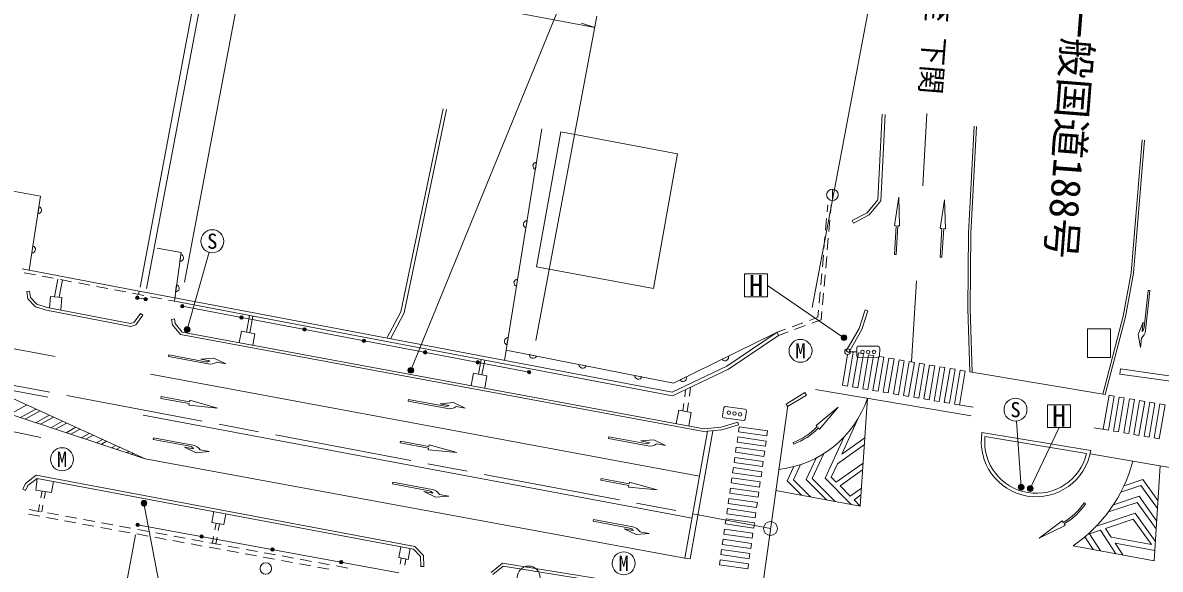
# Model space of a CAD drawing. Units: millimetres, scale not verified. Extents: x 40000 to 680000, y 20000 to 380000.
# Drawn here: x 196120 to 295208, y 273706 to 321263 of the extents above; entities that cross this region are included whole.
import ezdxf
from ezdxf.enums import TextEntityAlignment as Align

# ---------------------------------------------------------------- set-up
doc = ezdxf.new("R2010")
doc.units = ezdxf.units.MM
doc.header["$LTSCALE"] = 1000
doc.linetypes.add('CHAIN', pattern=[18.5, 12, -1.5, 3.5, -1.5])
doc.linetypes.add('DASHED', pattern=[7.5, 6, -1.5])
for name, color, linetype, lineweight in [('M-BGD', 7, 'Continuous', 13), ('M-BGD-EXST', 7, 'Continuous', 13), ('M-BMK', 2, 'CHAIN', 13), ('M-BMK-HTXT', 7, 'Continuous', 13), ('M-BMK-SRVR', 3, 'Continuous', 13), ('M-STR-HTXT', 7, 'Continuous', 13), ('M-STR-STRC', 7, 'Continuous', 13)]:
    doc.layers.add(name, color=color, linetype=linetype, lineweight=lineweight)
doc.styles.add('ＭＳ ゴシック', font='')
doc.styles.get('ＭＳ ゴシック').set_extended_font_data('MS Gothic')

msp = doc.modelspace()

# ---------------------------------------------------------------- hatches: boundary and pattern name
at = {"layer": 'M-BGD'}
for points in [[(205953, 297338, -0.41421), (206103, 297488, -0.41421), (206253, 297338, -1)], [(206673, 297201, -0.41421), (206823, 297351, -0.41421), (206973, 297201, -1)], [(209862, 296596, -0.41421), (210012, 296746, -0.41421), (210162, 296596, -1)], [(215029, 295616, -0.41421), (215179, 295766, -0.41421), (215329, 295616, -1)], [(220511, 294576, -0.41421), (220661, 294726, -0.41421), (220811, 294576, -1)], [(225696, 293592, -0.41421), (225846, 293742, -0.41421), (225996, 293592, -1)], [(231025, 292581, -0.41421), (231175, 292731, -0.41421), (231325, 292581, -1)], [(235613, 291710, -0.41421), (235763, 291860, -0.41421), (235913, 291710, -1)], [(240078, 290863, -0.41421), (240228, 291013, -0.41421), (240378, 290863, -1)], [(205977, 277572, -0.41421), (206127, 277722, -0.41421), (206277, 277572, -1)], [(211551, 276551, -0.41421), (211701, 276701, -0.41421), (211851, 276551, -1)], [(217722, 275420, -0.41421), (217872, 275570, -0.41421), (218022, 275420, -1)], [(223708, 274323, -0.41421), (223858, 274473, -0.41421), (224008, 274323, -1)]]:
    msp.add_hatch(color=256, dxfattribs=at).paths.add_polyline_path(points)
at = {"layer": 'M-STR-HTXT'}
for points in [[(210663, 294680, -1), (210224, 294441, -0.41421), (210324, 294780, -0.41421)], [(267879, 293976, -1), (267439, 293737, -0.41421), (267539, 294076, -0.41421)], [(230146, 291135, -1), (229707, 290896, -0.41421), (229807, 291235, -0.41421)], [(283259, 281024, -1), (282928, 280649, -1)], [(284105, 280842, -1), (283666, 280603, -0.41421), (283766, 280942, -0.41421)], [(206538, 279239, -1), (206824, 279649, -1)]]:
    msp.add_hatch(color=256, dxfattribs=at).paths.add_polyline_path(points)

# ---------------------------------------------------------------- linework, layer by layer
at = {"layer": 'M-BGD'}
for p, q in [((241351, 312032), (238075, 291882)), ((240777, 308506), (240878, 309123)), ((266649, 306789), (266649, 305789)), ((197539, 305256), (197443, 304637)), ((266194, 304818), (266247, 305433)), ((266484, 304697), (266546, 305407)), ((266054, 303224), (266141, 304221)), ((239950, 303418), (240051, 304036)), ((266345, 303103), (266432, 304100)), ((265915, 301630), (266002, 302627)), ((266206, 301509), (266293, 302506)), ((197010, 301850), (196914, 301232)), ((209900, 301110), (209813, 300490)), ((265776, 300036), (265863, 301033)), ((266066, 299915), (266153, 300912)), ((196073, 299852), (196682, 299736)), ((196252, 299512), (197234, 299326)), ((196682, 299736), (206271, 297917)), ((265636, 298443), (265723, 299439)), ((265927, 298322), (266014, 299318)), ((197824, 299214), (198806, 299028)), ((198897, 297407), (199191, 298955)), ((199298, 297376), (199584, 298880)), ((199396, 298916), (200378, 298730)), ((200968, 298618), (201950, 298431)), ((202540, 298319), (203522, 298133)), ((209528, 298459), (209441, 297839)), ((239123, 298330), (239224, 298948)), ((198537, 297434), (198461, 296438)), ((198537, 297434), (199534, 297358)), ((199534, 297358), (199449, 296249)), ((204112, 298021), (205094, 297835)), ((205684, 297723), (206666, 297537)), ((206823, 297201), (206103, 297338)), ((206271, 297917), (206215, 297622)), ((207256, 297425), (208238, 297238)), ((265497, 296849), (265584, 297845)), ((265788, 296728), (265875, 297724)), ((208828, 297126), (209327, 297032)), ((210012, 296596), (240228, 290863)), ((215605, 294331), (215881, 295788)), ((215900, 294275), (216176, 295732)), ((264641, 295360), (265391, 295636)), ((264851, 295118), (265674, 295421)), ((265391, 295636), (265445, 296251)), ((265674, 295421), (265735, 296130)), ((215162, 294412), (214980, 293429)), ((215162, 294412), (216342, 294194)), ((257460, 291364), (261825, 294324)), ((261825, 294324), (262576, 294600)), ((261963, 294055), (261825, 294324)), ((261963, 294055), (262786, 294358)), ((263139, 294808), (264077, 295153)), ((263349, 294565), (264288, 294911)), ((216342, 294194), (216160, 293211)), ((238296, 293243), (238397, 293860)), ((257609, 291103), (261963, 294055)), ((240863, 292260), (240249, 292381)), ((235824, 290687), (236065, 291958)), ((236119, 290632), (236360, 291902)), ((245188, 291408), (244574, 291529)), ((257599, 292253), (257037, 291977)), ((235181, 289687), (235381, 290769)), ((235381, 290769), (236561, 290550)), ((236361, 289469), (236561, 290550)), ((250040, 290452), (249426, 290573)), ((253916, 290447), (253354, 290172)), ((253781, 288712), (253866, 289337)), ((254194, 288778), (254298, 289541)), ((253052, 286377), (253270, 287557)), ((253270, 287557), (254352, 287356)), ((253614, 287493), (253700, 288118)), ((254008, 287420), (254112, 288183)), ((254133, 286176), (254352, 287356)), ((197800, 280507), (197693, 279924)), ((198095, 280453), (197988, 279870)), ((196614, 278502), (197597, 278322)), ((196689, 278895), (197673, 278715)), ((197585, 279334), (197478, 278750)), ((197880, 279279), (197773, 278696)), ((198263, 278607), (199246, 278426)), ((212596, 277783), (212771, 278717)), ((213628, 277589), (213803, 278522)), ((198188, 278214), (199171, 278034)), ((199761, 277925), (200745, 277745)), ((199837, 278318), (200820, 278138)), ((201335, 277637), (202319, 277457)), ((201410, 278030), (202394, 277850)), ((202984, 277742), (203968, 277561)), ((204558, 277453), (205542, 277273)), ((206127, 277572), (228885, 273402)), ((212596, 277783), (213628, 277589)), ((212964, 277713), (212859, 277137)), ((213259, 277659), (213154, 277083)), ((202909, 277349), (203893, 277168)), ((204483, 277060), (205466, 276880)), ((206056, 276772), (207040, 276592)), ((206132, 277165), (207115, 276985)), ((207630, 276484), (208614, 276303)), ((207706, 276876), (208689, 276696)), ((209279, 276588), (210263, 276408)), ((212750, 276547), (212645, 275971)), ((213046, 276493), (212940, 275917)), ((209204, 276195), (210188, 276015)), ((210778, 275907), (211761, 275727)), ((210853, 276300), (211837, 276119)), ((212352, 275618), (213335, 275438)), ((212427, 276011), (213411, 275831)), ((214001, 275723), (214984, 275543)), ((228888, 274718), (229063, 275651)), ((229689, 274567), (229865, 275500)), ((213925, 275330), (214909, 275150)), ((215499, 275042), (216483, 274861)), ((215575, 275434), (216558, 275254)), ((217073, 274753), (218057, 274573)), ((217148, 275146), (218132, 274966)), ((218722, 274858), (219706, 274677)), ((220296, 274569), (221280, 274389)), ((228888, 274718), (229689, 274567)), ((229004, 274135), (229091, 274674)), ((229399, 274071), (229486, 274610)), ((218647, 274465), (219630, 274285)), ((220221, 274176), (221204, 273996)), ((221794, 273888), (222778, 273708)), ((221870, 274281), (222853, 274101)), ((223444, 273993), (224427, 273812))]:
    msp.add_line(p, q, dxfattribs=at)
at = {"layer": 'M-BGD', "linetype": 'DASHED'}
msp.add_line((206271, 297917), (209369, 297329), dxfattribs=at)
at = {"layer": 'M-BGD'}
for points in [[(227843, 293824), (229061, 296110), (232736, 313769)], [(228152, 293765), (229346, 296007), (233030, 313708)], [(191888, 307219), (197679, 306161), (196682, 299736)], [(207827, 301640), (209923, 301267), (209327, 297032)], [(209369, 297329), (252683, 289111), (257460, 291364)], [(209327, 297032), (252723, 288798), (257609, 291103)], [(238221, 292781), (252810, 289906), (261825, 294324)], [(197366, 281615), (197273, 280589), (198622, 280370), (198806, 281344)]]:
    msp.add_lwpolyline(points, dxfattribs=at)
msp.add_lwpolyline([(240887, 300025), (251058, 298143), (253145, 309845), (242994, 311758)], close=True, dxfattribs=at)
for centre, radius in [((266649, 306289), 500), ((206103, 297338), 150), ((206823, 297201), 150), ((210012, 296596), 150), ((215179, 295616), 150), ((220661, 294576), 150), ((225846, 293592), 150), ((231175, 292581), 150), ((235763, 291710), 150), ((240228, 290863), 150), ((206127, 277572), 150), ((211701, 276551), 150), ((217872, 275420), 150), ((223858, 274323), 150), ((217291, 273773), 500), ((240190, 272980), 1000)]:
    msp.add_circle(centre, radius, dxfattribs=at)
for centre, start, end in [((240881, 308806), 90.65787, 250.8756), ((197437, 304955), 271.06534, 71.28307), ((240054, 303718), 90.65787, 250.8756), ((196908, 301549), 271.06534, 71.28307), ((209803, 300808), 271.89261, 72.11034), ((209430, 298157), 271.89261, 72.11034), ((239227, 298630), 90.65787, 250.8756), ((238400, 293543), 90.65787, 250.8756), ((240566, 292374), 178.7434, 338.96114), ((244892, 291522), 178.7434, 338.96114), ((257294, 292164), 216.00201, 16.21974), ((249743, 290566), 178.7434, 338.96114), ((253611, 290359), 216.00201, 16.21974)]:
    msp.add_arc(centre, 318, start, end, dxfattribs=at)
at = {"layer": 'M-BGD-EXST'}
for centre in [(263872, 292713), (199544, 283277), (248467, 274214)]:
    msp.add_circle(centre, 1000, dxfattribs=at)
at = {"layer": 'M-BMK'}
msp.add_lwpolyline([(65746, 313794), (163597, 295692), (261259, 277248)], dxfattribs=at)
at = {"layer": 'M-BMK-SRVR'}
msp.add_circle((261259, 277248), 600, dxfattribs=at)
at = {"layer": 'M-STR-HTXT'}
for p, q in [((229926, 291016), (245490, 329141)), ((206339, 298255), (211915, 327783)), ((206905, 298129), (212485, 327675)), ((210217, 298694), (215672, 327582)), ((215486, 326599), (245951, 320846)), ((264889, 296470), (269795, 322449)), ((240806, 293604), (246136, 321829)), ((245951, 320846), (244787, 321235)), ((210444, 294560), (212359, 301289)), ((267659, 293857), (261004, 298401)), ((283094, 280837), (282672, 286595)), ((283886, 280722), (286390, 286026)), ((206681, 279444), (208404, 270318)), ((205950, 276696), (200347, 247027))]:
    msp.add_line(p, q, dxfattribs=at)
for centre in [(210444, 294560), (267659, 293857), (229926, 291016), (283094, 280837), (283886, 280722), (206681, 279444)]:
    msp.add_circle(centre, 250, dxfattribs=at)
at = {"layer": 'M-STR-STRC'}
for p, q in [((274516, 307058), (274889, 313367)), ((268494, 303831), (268377, 304052)), ((273553, 291743), (273986, 298811)), ((196723, 297918), (196475, 297885)), ((206573, 295820), (206369, 295964)), ((209337, 295487), (209091, 295445)), ((269506, 296268), (269744, 296191)), ((198946, 292229), (192883, 293347)), ((267974, 292395), (267522, 289718)), ((267861, 292702), (268078, 292577)), ((268465, 292601), (267966, 289643)), ((268123, 292659), (268465, 292601)), ((268220, 292637), (268770, 292631)), ((268909, 292526), (268410, 289568)), ((268766, 292281), (268773, 292981)), ((269352, 292451), (268854, 289493)), ((268909, 292526), (269352, 292451)), ((268925, 293129), (270625, 293110)), ((269796, 292377), (269297, 289418)), ((269796, 292377), (270240, 292302)), ((270766, 292259), (270773, 292959)), ((268914, 292129), (270614, 292110)), ((270240, 292302), (269741, 289344)), ((270684, 292227), (270185, 289269)), ((271127, 292152), (270629, 289194)), ((270684, 292227), (271127, 292152)), ((271571, 292077), (271072, 289119)), ((272015, 292003), (271516, 289044)), ((271571, 292077), (272015, 292003)), ((272459, 291928), (271960, 288969)), ((272902, 291853), (272403, 288895)), ((272459, 291928), (272902, 291853)), ((273346, 291778), (272847, 288820)), ((273790, 291703), (273291, 288745)), ((273346, 291778), (273790, 291703)), ((274234, 291628), (273735, 288670)), ((274677, 291554), (274178, 288595)), ((274234, 291628), (274677, 291554)), ((275121, 291479), (274622, 288521)), ((275565, 291404), (275066, 288446)), ((275121, 291479), (275565, 291404)), ((276008, 291329), (275510, 288371)), ((276008, 291329), (276452, 291254)), ((207256, 290694), (255071, 281804)), ((276452, 291254), (275953, 288296)), ((276896, 291179), (276397, 288221)), ((277340, 291105), (276841, 288146)), ((276896, 291179), (277340, 291105)), ((277783, 291030), (277285, 288072)), ((278227, 290955), (277728, 287997)), ((277783, 291030), (278227, 290955)), ((278621, 290889), (290418, 288899)), ((291691, 290686), (291753, 291132)), ((291691, 290686), (299125, 289645)), ((291753, 291132), (299188, 290091)), ((192696, 289732), (198314, 288679)), ((265187, 289351), (278743, 287065)), ((267522, 289718), (267966, 289643)), ((268410, 289568), (268854, 289493)), ((269297, 289418), (269741, 289344)), ((262614, 288080), (264257, 289078)), ((262743, 287867), (264387, 288865)), ((264387, 288865), (264257, 289078)), ((269068, 279202), (269711, 288588)), ((270185, 289269), (270629, 289194)), ((271072, 289119), (271516, 289044)), ((271960, 288969), (272403, 288895)), ((272847, 288820), (273291, 288745)), ((273735, 288670), (274178, 288595)), ((274622, 288521), (275066, 288446)), ((275510, 288371), (275953, 288296)), ((290247, 285883), (290747, 288841)), ((290691, 285808), (291190, 288766)), ((290747, 288841), (291190, 288766)), ((291135, 285733), (291634, 288691)), ((291578, 285658), (292078, 288616)), ((291634, 288691), (292078, 288616)), ((292022, 285583), (292522, 288541)), ((292466, 285508), (292965, 288466)), ((292522, 288541), (292965, 288466)), ((292909, 285433), (293409, 288391)), ((293409, 288391), (293853, 288316)), ((195019, 287200), (196471, 288009)), ((195930, 286898), (197270, 287644)), ((196340, 286762), (197629, 287480)), ((257082, 287054), (257181, 287747)), ((257351, 287874), (259034, 287632)), ((259061, 286769), (259161, 287462)), ((262754, 287942), (260153, 269332)), ((262743, 287867), (262614, 288080)), ((265222, 286222), (267155, 287822)), ((267155, 287822), (265539, 285901)), ((276397, 288221), (276841, 288146)), ((277285, 288072), (278919, 287796)), ((293353, 285358), (293853, 288316)), ((293797, 285283), (294296, 288241)), ((294241, 285208), (294740, 288167)), ((294296, 288241), (294740, 288167)), ((294684, 285133), (295184, 288092)), ((295128, 285059), (295628, 288017)), ((295184, 288092), (295628, 288017)), ((197692, 285181), (191514, 286482)), ((197251, 286460), (198428, 287116)), ((197661, 286324), (198787, 286951)), ((198572, 286022), (199586, 286587)), ((198982, 285886), (199945, 286423)), ((206624, 287120), (254424, 278156)), ((257209, 286884), (258892, 286642)), ((258482, 286279), (258409, 286518)), ((267462, 283706), (268933, 286898)), ((199893, 285584), (200744, 286058)), ((200303, 285449), (201103, 285894)), ((201214, 285147), (201902, 285530)), ((253808, 274678), (255763, 285707)), ((258534, 286110), (258470, 285665)), ((258470, 285665), (260944, 285309)), ((258534, 286110), (261008, 285755)), ((261008, 285755), (260944, 285309)), ((265328, 286115), (265222, 286222)), ((265538, 285902), (265433, 286008)), ((279678, 285601), (289149, 284028)), ((289461, 286016), (290691, 285808)), ((291135, 285733), (291578, 285658)), ((292022, 285583), (292466, 285508)), ((292909, 285433), (293353, 285358)), ((201624, 285011), (202261, 285366)), ((202535, 284709), (203060, 285001)), ((202945, 284573), (203419, 284837)), ((203856, 284271), (204217, 284472)), ((258406, 285219), (258342, 284774)), ((258342, 284774), (260816, 284418)), ((258406, 285219), (260880, 284864)), ((260880, 284864), (260816, 284418)), ((263230, 284743), (263288, 284604)), ((269435, 284564), (267082, 282881)), ((269475, 285145), (267462, 283706)), ((279935, 285254), (288794, 283783)), ((293797, 285283), (294241, 285208)), ((294684, 285133), (295128, 285059)), ((204266, 284135), (204577, 284308)), ((205177, 283833), (205375, 283944)), ((205587, 283697), (205735, 283780)), ((258149, 283438), (258085, 282992)), ((258149, 283438), (260624, 283082)), ((258278, 284329), (258213, 283883)), ((258213, 283883), (260688, 283527)), ((258278, 284329), (260752, 283973)), ((260752, 283973), (260688, 283527)), ((289094, 283736), (300626, 281761)), ((258021, 282547), (257957, 282101)), ((258021, 282547), (260496, 282191)), ((258085, 282992), (260560, 282637)), ((260624, 283082), (260560, 282637)), ((269325, 282948), (266990, 281279)), ((294671, 274442), (295193, 282692)), ((257893, 281656), (257829, 281211)), ((257893, 281656), (260368, 281300)), ((257957, 282101), (260432, 281746)), ((260496, 282191), (260432, 281746)), ((269285, 282366), (267313, 280956)), ((196352, 280566), (196129, 280678)), ((257765, 280765), (257701, 280320)), ((257765, 280765), (260240, 280409)), ((257829, 281211), (260304, 280855)), ((260368, 281300), (260304, 280855)), ((261723, 280568), (269068, 279202)), ((268209, 280060), (267313, 280956)), ((269174, 280750), (268209, 280060)), ((257637, 279874), (257573, 279429)), ((257573, 279429), (260048, 279073)), ((257637, 279874), (260112, 279519)), ((257701, 280320), (260176, 279964)), ((260112, 279519), (260048, 279073)), ((260240, 280409), (260176, 279964)), ((269134, 280168), (268532, 279738)), ((269068, 279202), (268532, 279738)), ((288580, 279498), (288701, 279409)), ((257509, 278983), (257445, 278538)), ((257445, 278538), (259920, 278182)), ((257509, 278983), (259984, 278628)), ((259984, 278628), (259920, 278182)), ((257381, 278093), (257317, 277647)), ((257317, 277647), (259792, 277292)), ((257381, 278093), (259856, 277737)), ((259856, 277737), (259792, 277292)), ((286678, 277904), (284673, 276396)), ((284673, 276396), (286916, 277521)), ((286758, 277777), (286678, 277904)), ((286916, 277522), (286837, 277649)), ((257253, 277202), (257189, 276756)), ((257189, 276756), (259664, 276401)), ((257253, 277202), (259728, 276846)), ((259728, 276846), (259664, 276401)), ((289377, 275426), (288651, 276538)), ((289031, 276779), (290011, 277108)), ((289989, 275313), (289031, 276779)), ((291348, 275060), (290011, 277108)), ((290939, 276509), (290451, 277256)), ((290939, 276509), (294436, 275859)), ((257125, 276311), (257061, 275866)), ((257061, 275866), (259535, 275510)), ((257125, 276311), (259600, 275955)), ((259600, 275955), (259535, 275510)), ((287610, 275755), (294671, 274442)), ((291279, 275988), (294728, 275347)), ((291959, 274946), (291279, 275988)), ((256869, 274529), (256805, 274084)), ((256869, 274529), (259343, 274174)), ((256997, 275420), (256933, 274975)), ((256933, 274975), (259407, 274619)), ((256997, 275420), (259471, 275064)), ((259471, 275064), (259407, 274619)), ((230806, 273935), (231056, 273943)), ((256805, 274084), (259279, 273728)), ((259343, 274174), (259279, 273728))]:
    msp.add_line(p, q, dxfattribs=at)
for points in [[(270983, 313303), (270609, 305866), (269678, 304736), (268377, 304052)], [(271232, 313290), (270855, 305771), (269839, 304538), (268494, 303831)], [(278621, 290889), (278445, 296377), (278495, 302945), (278992, 312251)], [(278822, 290855), (278645, 296379), (278695, 302938), (279191, 312241)], [(290220, 288933), (291985, 295716), (292669, 299488), (293637, 311077)], [(290418, 288899), (292180, 295673), (292868, 299462), (293837, 311060)], [(196475, 297885), (196560, 297237), (197225, 296548), (198179, 296238), (205524, 294830), (205982, 294984), (206573, 295820)], [(196723, 297918), (196797, 297351), (197361, 296767), (198242, 296480), (205506, 295088), (205825, 295195), (206369, 295964)], [(293811, 294742), (294149, 297968), (294299, 297952), (293935, 294485)], [(209091, 295445), (209171, 294972), (209869, 294122), (255451, 285678), (257005, 285823), (258482, 286279)], [(209337, 295487), (209406, 295079), (210004, 294351), (255462, 285930), (256956, 286069), (258409, 286518)], [(269506, 296268), (268989, 294670), (267861, 292702)], [(269744, 296191), (269218, 294568), (268078, 292577)], [(206785, 283300), (189636, 291129), (168327, 295170), (168261, 294958)], [(168261, 294958), (191922, 288226), (206785, 283300), (253808, 274678)], [(293562, 293806), (293478, 293011), (293295, 294136), (293708, 295199), (293624, 294403)], [(212046, 291761), (208858, 292354), (208831, 292207), (212258, 291570)], [(213015, 291734), (213801, 291588), (212775, 292084), (211638, 291990), (212425, 291844)], [(232902, 287884), (229714, 288477), (229686, 288329), (233113, 287692)], [(233870, 287857), (234657, 287710), (233630, 288206), (232494, 288112), (233280, 287966)], [(253808, 274678), (254250, 274597), (256228, 285750)], [(210668, 284409), (207479, 285001), (207507, 285149), (210934, 284512)], [(250364, 284638), (247175, 285230), (247148, 285083), (250575, 284446)], [(251332, 284610), (252119, 284464), (251092, 284960), (249956, 284866), (250742, 284720)], [(268286, 279348), (266008, 281624), (267662, 285214)], [(211581, 284086), (212368, 283940), (211231, 283846), (210205, 284342), (210991, 284196)], [(266904, 279604), (264901, 281606), (265899, 283770)], [(263958, 280152), (262716, 281394), (263290, 282641)], [(264740, 280007), (263256, 281490), (263863, 282810)], [(266122, 279750), (264362, 281509), (265225, 283384)], [(266990, 281279), (266547, 281721), (267082, 282881)], [(196129, 280678), (196374, 281163), (197302, 281881), (230288, 275675), (231025, 274910), (231056, 273943)], [(196352, 280566), (196572, 281000), (197366, 281615), (230163, 275444), (230778, 274806), (230806, 273935)], [(292054, 280972), (293691, 281521), (295003, 279692)], [(231523, 280531), (228335, 281124), (228362, 281271), (231790, 280634)], [(232437, 280209), (233223, 280063), (232087, 279969), (231060, 280465), (231847, 280318)], [(291772, 280402), (293519, 280989), (294958, 278983)], [(290689, 278687), (293187, 279526), (294846, 277213)], [(291126, 279309), (293359, 280058), (294891, 277922)], [(289642, 277459), (293026, 278596), (294779, 276153)], [(248985, 277285), (245797, 277878), (245824, 278025), (249251, 277388)], [(290451, 277256), (292855, 278063), (294436, 275859)], [(249899, 276962), (250685, 276816), (249549, 276722), (248522, 277218), (249309, 277072)], [(236911, 273432), (237899, 274238), (252278, 271920), (254404, 271418), (256848, 270536)], [(237069, 273238), (237970, 273973), (252229, 271674), (254333, 271178), (256763, 270301)]]:
    msp.add_lwpolyline(points, dxfattribs=at)
for points in [[(272427, 306095), (272499, 303586), (272350, 303595), (272197, 301100), (272047, 301109), (272200, 303604), (272050, 303613)], [(276420, 305851), (276492, 303342), (276342, 303351), (276190, 300855), (276040, 300864), (276192, 303360), (276043, 303369)], [(259004, 297401), (261004, 297401), (261004, 299401), (259004, 299401)], [(288877, 294622), (290876, 294622), (290876, 292138), (288877, 292138)], [(213078, 287730), (210579, 287970), (210607, 288117), (208150, 288578), (208178, 288725), (210635, 288264), (210662, 288412)], [(285390, 286026), (287390, 286026), (287390, 288026), (285390, 288026)], [(233934, 283852), (231435, 284092), (231463, 284240), (229006, 284700), (229033, 284848), (231490, 284387), (231518, 284534)], [(251396, 280606), (248897, 280846), (248925, 280993), (246467, 281454), (246495, 281601), (248952, 281141), (248980, 281288)]]:
    msp.add_lwpolyline(points, close=True, dxfattribs=at)
for centre, radius in [((212633, 302251), 1000), ((267970, 292639), 250), ((269270, 292625), 150), ((269769, 292620), 150), ((270269, 292614), 150), ((282599, 287592), 1000), ((257626, 287329), 150), ((258121, 287258), 150), ((258616, 287187), 150)]:
    msp.add_circle(centre, radius, dxfattribs=at)
for centre, radius, start, end in [((292940, 294590), 1000, 308.43315, 354.00615), ((293313, 294795), 500, 308.43315, 354.00615), ((268923, 292979), 150, 89.37244, 179.37244), ((270623, 292960), 150, 359.37244, 89.37244), ((212138, 292253), 500, 259.46795, 305.04095), ((212440, 292553), 1000, 259.46795, 305.04095), ((268916, 292279), 150, 179.37244, 269.37244), ((270616, 292260), 150, 269.37244, 359.37244), ((260962, 291595), 9252, 276.31258, 341.03463), ((232993, 288376), 500, 259.46795, 305.04095), ((233296, 288675), 1000, 259.46795, 305.04095), ((257330, 287725), 150, 81.81956, 171.81956), ((259013, 287484), 150, 351.81956, 81.81956), ((257230, 287033), 150, 171.81956, 261.81956), ((258913, 286791), 150, 261.81956, 351.81956), ((261403, 289826), 5402, 289.77301, 316.60262), ((261403, 289826), 5552, 289.85117, 316.54932), ((284414, 284814), 4800, 170.56997, 350.56997), ((210576, 283917), 500, 33.89495, 79.46795), ((210751, 283529), 1000, 33.89495, 79.46795), ((250455, 285129), 500, 259.46795, 305.04095), ((250758, 285429), 1000, 259.46795, 305.04095), ((284414, 284814), 4500, 174.39253, 346.74742), ((280448, 286357), 12794, 304.03828, 345.24292), ((231432, 280040), 500, 33.89495, 79.46795), ((231607, 279651), 1000, 33.89495, 79.46795), ((284060, 282457), 5402, 299.95593, 326.78553), ((284060, 282457), 5552, 300.00922, 326.70738), ((248894, 276793), 500, 33.89495, 79.46795), ((249069, 276405), 1000, 33.89495, 79.46795)]:
    msp.add_arc(centre, radius, start, end, dxfattribs=at)

# ---------------------------------------------------------------- texts
at = {"layer": 'M-BGD-EXST', "style": 'ＭＳ ゴシック'}
for p in [(263872, 292713), (199544, 283277), (248467, 274214)]:
    msp.add_text('M', height=1320, dxfattribs=at).set_placement(p, align=Align.MIDDLE_CENTER)
at = {"layer": 'M-BMK-HTXT', "style": 'ＭＳ ゴシック'}
msp.add_text('至 下関', height=1833, rotation=265.516, dxfattribs=at).set_placement((275865, 323774), align=Align.MIDDLE_LEFT)
msp.add_text('一般国道188号', height=2566, rotation=265.516, dxfattribs=at).set_placement((287426, 312082), align=Align.MIDDLE_CENTER)
at = {"layer": 'M-STR-STRC', "style": 'ＭＳ ゴシック'}
for s, height, p in [('S', 1320, (212633, 302251)), ('H', 1833, (260004, 298401)), ('S', 1320, (282599, 287592)), ('H', 1833, (286390, 287026))]:
    msp.add_text(s, height=height, dxfattribs=at).set_placement(p, align=Align.MIDDLE_CENTER)

doc.saveas('drawing.dxf')
